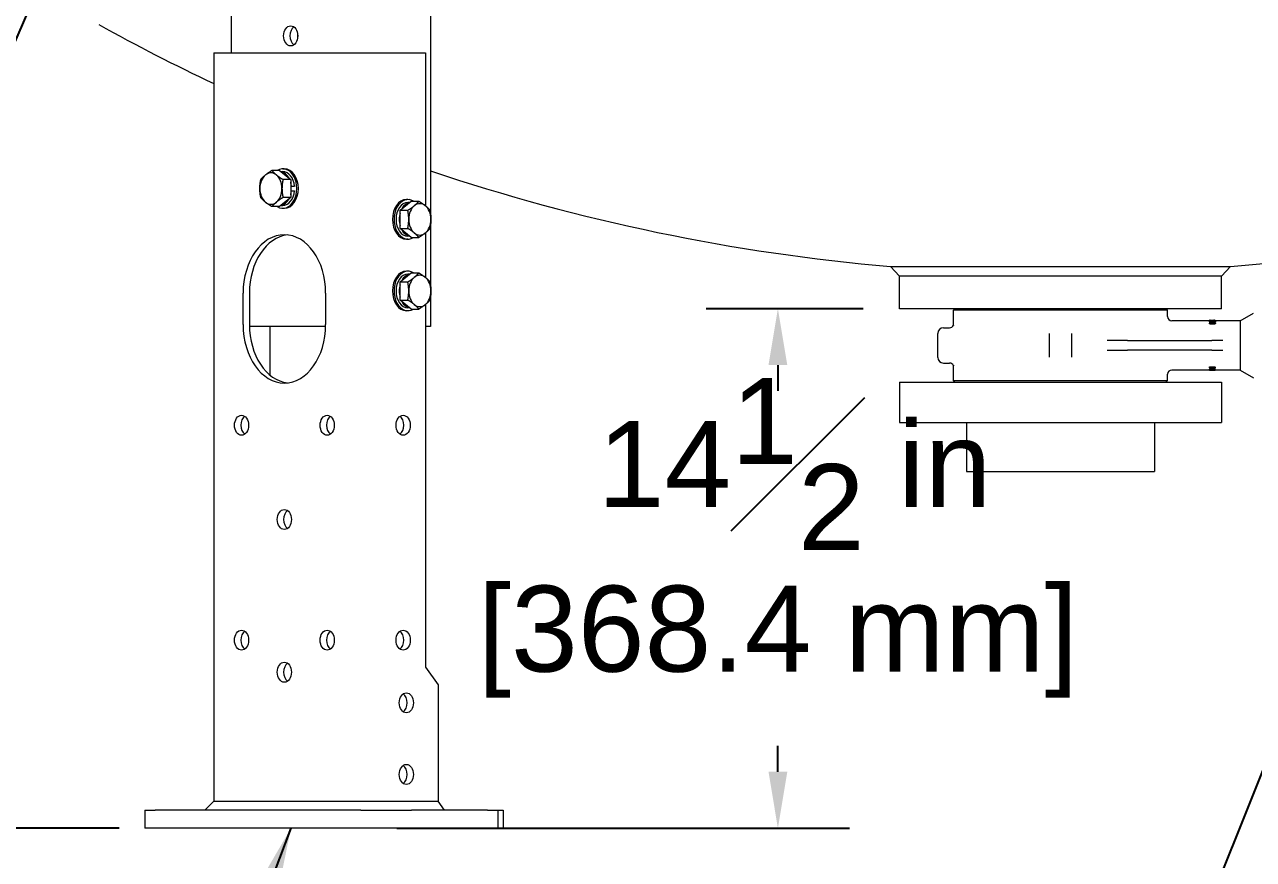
# Model space of a CAD drawing. Header units: inches. Extents: x 20 to 536, y 8 to 344.
# Drawn here: x 81.94 to 116.26, y 46.72 to 70.03 of the extents above; entities that cross this region are included whole.
import ezdxf

# ---------------------------------------------------------------- set-up
doc = ezdxf.new("R2010")
doc.units = ezdxf.units.IN
doc.header["$LTSCALE"] = 16
doc.header["$MEASUREMENT"] = 0
for name, color, linetype, lineweight in [('Dimension (ANSI)', 7, 'Continuous', 25), ('Symbol (ANSI)', 7, 'Continuous', 25), ('Visible (ANSI)', 7, 'Continuous', 50)]:
    doc.layers.add(name, color=color, linetype=linetype, lineweight=lineweight)
doc.styles.add('Standard D-E', font='arial.ttf')
doc.dimstyles.new('in [mm] D-E NeptuneBenson', dxfattribs={"dimscale": 16, "dimtxt": 0.15, "dimasz": 0.098425, "dimexe": 0.125, "dimexo": 0.063, "dimgap": 0.031496, "dimtad": 0, "dimtih": 1, "dimtoh": 1, "dimdec": 4, "dimrnd": 1e-08, "dimzin": 3, "dimdsep": 46, "dimlunit": 5, "dimtxsty": 'Standard D-E', "dimcen": 0.09, "dimdle": 0.393701, "dimclrd": 256, "dimclre": 256, "dimclrt": 256, "dimadec": 1, "dimazin": 1, "dimtfac": 1, "dimtofl": 0, "dimtmove": 0, "dimatfit": 3, "dimfxl": 1, "dimfrac": 1, "dimtolj": 1, "dimtzin": 4, "dimlwd": -1, "dimlwe": -1, "dimarcsym": 0})
doc.dimstyles.new('in [mm] D-E NeptuneBenson$7', dxfattribs={"dimscale": 16, "dimtxt": 0.15, "dimasz": 0.098425, "dimexe": 0.125, "dimexo": 0.063, "dimgap": 0.031496, "dimtad": 0, "dimtih": 1, "dimtoh": 1, "dimdec": 4, "dimrnd": 1e-08, "dimzin": 3, "dimdsep": 46, "dimlunit": 5, "dimtxsty": 'Standard D-E', "dimcen": 0.09, "dimdle": 0.393701, "dimclrd": 256, "dimclre": 256, "dimclrt": 256, "dimadec": 1, "dimazin": 1, "dimtfac": 1, "dimtofl": 0, "dimtmove": 0, "dimatfit": 3, "dimfxl": 1, "dimfrac": 1, "dimtolj": 1, "dimtzin": 4, "dimlwd": -1, "dimlwe": -1, "dimarcsym": 0})

# ---------------------------------------------------------------- blocks, each defined once
blk = doc.blocks.new('*D20')
at = {"layer": 'Defpoints', "color": 0, "transparency": 16777216}
for p in [(102.976, 62.1), (106.369, 62.1), (91.326, 47.596)]:
    blk.add_point(p, dxfattribs=at)
at = {"layer": 'Dimension (ANSI)', "transparency": 16777216}
for p, q in [((105.361, 62.1), (100.976, 62.1)), ((102.976, 60.526), (102.976, 59.804)), ((102.976, 49.171), (102.976, 49.893)), ((92.334, 47.596), (104.976, 47.596))]:
    blk.add_line(p, q, dxfattribs=at)
for points in [[(102.714, 60.526), (103.239, 60.526), (102.976, 62.1)], [(102.714, 49.171), (103.239, 49.171), (102.976, 47.596)]]:
    blk.add_solid(points, dxfattribs=at)
at = {"layer": 'Dimension (ANSI)', "transparency": 16777216, "char_height": 2.4, "attachment_point": 5, "style": 'Standard D-E'}
for s, insert in [('\\A1; 14{\\H1x;\\S1#2;} in', (102.976, 57.762)), ('\\A1;[368.4 mm]', (102.976, 52.806))]:
    blk.add_mtext(s, dxfattribs=dict(at, insert=insert))
blk = doc.blocks.new('*D24')
at = {"layer": 'Defpoints', "color": 0, "transparency": 16777216}
for p in [(33.616, 158.01), (110.294, 158.01), (85.585, 47.596)]:
    blk.add_point(p, dxfattribs=at)
at = {"layer": 'Dimension (ANSI)', "transparency": 16777216}
for p, q in [((109.286, 158.01), (31.616, 158.01)), ((33.616, 156.436), (33.616, 107.78)), ((33.616, 49.171), (33.616, 97.827)), ((84.577, 47.596), (31.616, 47.596))]:
    blk.add_line(p, q, dxfattribs=at)
for points in [[(33.354, 156.436), (33.879, 156.436), (33.616, 158.01)], [(33.354, 49.171), (33.879, 49.171), (33.616, 47.596)]]:
    blk.add_solid(points, dxfattribs=at)
at = {"layer": 'Dimension (ANSI)', "transparency": 16777216, "char_height": 2.4, "attachment_point": 5, "style": 'Standard D-E'}
for s, insert in [('\\A1; 110{\\H1x;\\S7#16;} in', (33.616, 105.738)), ('\\A1;[2804.5 mm]', (33.616, 100.761))]:
    blk.add_mtext(s, dxfattribs=dict(at, insert=insert))
blk = doc.blocks.new('*D25')
at = {"layer": 'Defpoints', "color": 0, "transparency": 16777216}
for p in [(51.286, 148.125), (81.794, 148.125), (85.585, 47.596)]:
    blk.add_point(p, dxfattribs=at)
at = {"layer": 'Dimension (ANSI)', "transparency": 16777216}
for p, q in [((80.786, 148.125), (49.286, 148.125)), ((51.286, 146.551), (51.286, 117.724)), ((51.286, 49.171), (51.286, 107.772)), ((84.577, 47.596), (49.286, 47.596))]:
    blk.add_line(p, q, dxfattribs=at)
for points in [[(51.023, 146.551), (51.548, 146.551), (51.286, 148.125)], [(51.023, 49.171), (51.548, 49.171), (51.286, 47.596)]]:
    blk.add_solid(points, dxfattribs=at)
at = {"layer": 'Dimension (ANSI)', "transparency": 16777216, "char_height": 2.4, "attachment_point": 5, "style": 'Standard D-E'}
for s, insert in [('\\A1; 100{\\H1x;\\S1#2;} in', (51.286, 115.682)), ('\\A1;[2553.4 mm]', (51.286, 110.706))]:
    blk.add_mtext(s, dxfattribs=dict(at, insert=insert))

msp = doc.modelspace()

# ---------------------------------------------------------------- linework, layer by layer
at = {"layer": 'Visible (ANSI)', "linetype": 'Continuous', "lineweight": 18}
for p, q in [((87.71024, 76.04244), (87.71024, 69.24631)), ((93.26942, 72.12531), (93.26942, 64.78104)), ((89.55711, 69.80655), (89.55711, 69.63207)), ((87.22113, 69.24631), (87.42322, 69.24631)), ((87.22113, 69.24631), (87.22113, 48.34631)), ((87.42322, 69.24631), (90.96117, 69.24631)), ((90.96117, 69.24631), (91.93698, 69.24631)), ((91.93698, 69.24631), (93.12966, 69.24631)), ((93.12966, 69.24631), (93.12966, 64.97548)), ((89.05927, 65.96149), (88.84383, 65.96149)), ((89.05927, 65.96149), (89.36863, 65.7089)), ((89.1007, 65.92766), (89.14766, 65.92766)), ((89.14766, 66.00749), (89.1922, 66.00749)), ((89.36863, 65.7089), (89.15319, 65.7089)), ((89.36863, 65.7089), (89.36863, 65.20372)), ((89.3891, 65.52411), (89.36863, 65.52411)), ((89.36863, 65.38851), (89.3891, 65.38851)), ((89.3891, 65.52411), (89.47749, 65.52411)), ((89.3891, 65.38851), (89.47749, 65.38851)), ((89.05927, 64.95113), (88.84383, 64.95113)), ((89.36863, 65.20372), (89.05927, 64.95113)), ((89.1007, 64.98496), (89.14766, 64.98496)), ((89.14766, 64.90513), (89.1922, 64.90513)), ((89.36863, 65.20372), (89.15319, 65.20372)), ((92.4229, 64.8489), (92.73226, 65.10149)), ((92.64387, 65.14749), (92.59933, 65.14749)), ((92.69083, 65.06766), (92.64387, 65.06766)), ((92.73226, 65.10149), (92.9477, 65.10149)), ((92.4229, 64.34372), (92.4229, 64.8489)), ((92.4229, 64.8489), (92.63834, 64.8489)), ((92.73226, 64.09113), (92.4229, 64.34372)), ((92.4229, 64.34372), (92.63834, 64.34372)), ((93.12966, 64.21714), (93.12966, 62.97548)), ((93.26942, 64.41159), (93.26942, 62.78104)), ((92.64387, 64.04513), (92.59933, 64.04513)), ((92.69083, 64.12496), (92.64387, 64.12496)), ((92.73226, 64.09113), (92.9477, 64.09113)), ((106.11961, 63.27958), (110.86874, 63.27958)), ((106.36874, 63.00867), (106.11961, 63.27958)), ((110.86874, 63.27958), (115.61786, 63.27958)), ((115.36874, 63.00867), (115.61786, 63.27958)), ((92.4229, 62.8489), (92.73226, 63.10149)), ((92.4229, 62.34372), (92.4229, 62.8489)), ((92.4229, 62.8489), (92.63834, 62.8489)), ((92.64387, 63.14749), (92.59933, 63.14749)), ((92.69083, 63.06766), (92.64387, 63.06766)), ((92.73226, 63.10149), (92.9477, 63.10149)), ((106.36874, 62.10031), (106.36874, 63.00867)), ((115.36874, 63.00867), (106.36874, 63.00867)), ((115.36874, 62.10031), (115.36874, 63.00867)), ((88.03961, 61.65631), (88.03961, 62.53631)), ((88.21639, 62.53631), (88.21639, 61.65631)), ((90.34478, 62.53631), (90.34478, 61.65631)), ((92.73226, 62.09113), (92.4229, 62.34372)), ((92.4229, 62.34372), (92.63834, 62.34372)), ((92.69083, 62.12496), (92.64387, 62.12496)), ((93.12966, 62.21714), (93.12966, 52.09631)), ((93.26942, 62.41159), (93.26942, 61.60031)), ((92.64387, 62.04513), (92.59933, 62.04513)), ((92.73226, 62.09113), (92.9477, 62.09113)), ((115.36874, 62.10031), (106.36874, 62.10031)), ((107.91598, 62.10031), (107.87661, 62.06094)), ((113.86086, 62.06094), (107.87661, 62.06094)), ((107.87661, 61.64487), (107.87661, 62.06094)), ((113.82149, 62.10031), (113.86086, 62.06094)), ((113.86086, 61.88378), (113.86086, 62.06094)), ((115.88739, 61.76567), (116.25787, 61.97956)), ((90.3441, 61.60031), (88.21707, 61.60031)), ((88.79268, 60.24469), (88.79268, 61.60031)), ((93.26942, 61.60031), (93.12966, 61.60031)), ((107.60122, 61.56882), (107.77181, 61.56882)), ((115.03121, 61.76567), (113.97897, 61.76567)), ((115.02781, 61.75241), (115.02781, 61.74016)), ((115.02781, 61.70672), (115.02781, 61.69355)), ((115.04769, 61.7769), (115.03121, 61.7769)), ((115.03121, 61.76924), (115.03121, 61.7769)), ((115.03121, 61.76924), (115.04769, 61.76924)), ((115.03121, 61.76924), (115.03121, 61.75742)), ((115.04769, 61.7769), (115.04769, 61.7751)), ((115.15587, 61.7751), (115.04769, 61.7751)), ((115.04769, 61.77307), (115.04769, 61.76924)), ((115.04769, 61.77307), (115.19315, 61.77307)), ((115.04769, 61.76924), (115.04769, 61.76187)), ((115.17065, 61.7769), (115.15587, 61.7769)), ((115.15587, 61.7751), (115.15587, 61.7769)), ((115.19315, 61.76118), (115.18064, 61.76118)), ((115.19315, 61.77475), (115.19315, 61.77307)), ((115.19315, 61.77307), (115.19315, 61.76118)), ((115.88739, 61.76567), (115.19315, 61.76567)), ((115.1959, 61.75241), (115.1959, 61.74016)), ((115.1959, 61.70672), (115.1959, 61.69355)), ((115.88739, 61.76567), (115.88739, 60.38771)), ((107.44374, 60.74204), (107.44374, 61.41134)), ((110.55377, 61.4087), (110.55377, 60.74468)), ((111.1837, 60.74468), (111.1837, 61.4087)), ((112.52583, 61.21449), (112.17117, 61.21449)), ((112.74229, 61.21449), (112.52583, 61.21449)), ((112.74229, 61.21449), (113.94493, 61.21449)), ((113.94493, 61.21449), (115.09349, 61.21449)), ((115.40006, 61.21449), (115.09349, 61.21449)), ((112.17117, 60.93889), (112.52583, 60.93889)), ((112.52583, 60.93889), (112.74229, 60.93889)), ((113.94493, 60.93889), (112.74229, 60.93889)), ((115.09349, 60.93889), (113.94493, 60.93889)), ((115.09349, 60.93889), (115.40006, 60.93889)), ((107.60122, 60.58456), (107.77181, 60.58456)), ((107.87661, 60.09244), (107.87661, 60.50851)), ((115.03121, 60.48196), (115.19263, 60.48196)), ((115.03121, 60.46831), (115.03121, 60.48196)), ((115.19263, 60.46831), (115.03121, 60.46831)), ((115.03121, 60.44853), (115.03121, 60.46831)), ((115.03121, 60.41656), (115.06223, 60.41656)), ((115.03121, 60.40424), (115.03121, 60.41656)), ((115.04979, 60.45654), (115.04979, 60.44821)), ((115.04979, 60.45654), (115.17406, 60.45654)), ((115.06051, 60.42811), (115.06051, 60.44089)), ((115.16251, 60.41656), (115.19263, 60.41656)), ((115.17406, 60.44821), (115.17406, 60.45654)), ((115.19263, 60.46831), (115.19263, 60.48196)), ((115.19263, 60.46831), (115.19263, 60.44872)), ((115.19263, 60.40424), (115.19263, 60.41656)), ((107.87661, 60.09244), (113.86086, 60.09244)), ((107.91598, 60.05307), (107.87661, 60.09244)), ((113.82149, 60.05307), (113.86086, 60.09244)), ((113.86086, 60.09244), (113.86086, 60.2696)), ((115.03121, 60.38771), (113.97897, 60.38771)), ((115.19263, 60.40424), (115.03121, 60.40424)), ((115.03121, 60.39869), (115.03121, 60.40424)), ((115.03121, 60.39869), (115.17039, 60.39869)), ((115.03121, 60.38394), (115.03121, 60.39589)), ((115.03121, 60.38069), (115.03121, 60.38394)), ((115.03121, 60.37648), (115.03121, 60.38069)), ((115.03121, 60.38069), (115.19263, 60.38069)), ((115.04769, 60.37648), (115.03121, 60.37648)), ((115.04769, 60.37648), (115.04769, 60.38069)), ((115.15587, 60.37828), (115.04769, 60.37828)), ((115.19263, 60.38333), (115.06483, 60.38333)), ((115.15587, 60.37648), (115.15587, 60.38069)), ((115.17065, 60.37648), (115.15587, 60.37648)), ((115.17065, 60.37648), (115.17065, 60.38069)), ((115.18641, 60.39527), (115.19263, 60.39527)), ((115.19263, 60.40424), (115.19263, 60.39604)), ((115.19263, 60.38333), (115.19263, 60.39527)), ((115.88739, 60.38771), (115.19263, 60.38771)), ((115.19263, 60.38333), (115.19263, 60.38069)), ((115.19315, 60.37863), (115.19315, 60.38771)), ((115.88739, 60.38771), (116.25787, 60.17382)), ((106.36874, 60.05307), (115.36874, 60.05307)), ((106.36874, 60.05307), (106.36874, 58.92807)), ((115.36874, 60.05307), (115.36874, 58.92807)), ((106.36874, 58.92807), (115.36874, 58.92807)), ((108.24374, 58.92807), (108.24374, 57.55307)), ((113.49374, 58.92807), (113.49374, 57.55307)), ((108.24374, 57.55307), (113.49374, 57.55307)), ((93.12966, 52.09631), (93.48321, 51.59631)), ((93.48321, 51.59631), (93.48321, 48.34631)), ((85.29185, 48.09631), (85.58475, 48.09631)), ((85.29185, 48.09631), (85.29185, 47.59631)), ((91.32645, 48.09631), (85.58475, 48.09631)), ((87.22113, 48.34631), (86.97113, 48.09631)), ((87.22113, 48.34631), (87.42322, 48.34631)), ((87.42322, 48.34631), (90.96117, 48.34631)), ((90.96117, 48.34631), (91.93698, 48.34631)), ((91.32645, 48.09631), (92.74067, 48.09631)), ((91.93698, 48.34631), (93.48321, 48.34631)), ((94.86199, 48.09631), (92.74067, 48.09631)), ((93.65999, 48.09631), (93.48321, 48.34631)), ((94.86199, 48.09631), (95.15488, 48.09631)), ((95.15488, 48.09631), (95.15488, 47.59631)), ((95.15488, 48.09631), (95.29872, 48.09631)), ((95.29872, 48.09631), (95.29872, 47.59631)), ((85.58475, 47.59631), (85.29185, 47.59631)), ((91.32645, 47.59631), (85.58475, 47.59631)), ((92.74067, 47.59631), (91.32645, 47.59631)), ((94.86199, 47.59631), (92.74067, 47.59631)), ((95.15488, 47.59631), (94.86199, 47.59631)), ((95.29872, 47.59631), (95.15488, 47.59631))]:
    msp.add_line(p, q, dxfattribs=at)
for centre, radius, start, end in [((110.86874, 118.38531), 55.31, 240.948825, 244.688033), ((110.86874, 118.38531), 55.31, 251.446254, 265.074304), ((110.86874, 118.38531), 55.31, 274.925696, 288.553746), ((113.97897, 61.88378), 0.11811, 180, 270), ((107.60122, 61.41134), 0.15748, 90, 180), ((107.77181, 61.67905), 0.11024, 270, 341.937897), ((107.60122, 60.74204), 0.15748, 180, 270), ((107.77181, 60.47433), 0.11024, 18.062103, 90), ((113.97897, 60.2696), 0.11811, 90, 180)]:
    msp.add_arc(centre, radius, start, end, dxfattribs=at)
for centre, major_axis in [((89.36898, 69.71931), (0, -0.28)), ((87.99598, 58.84631), (0, -0.28)), ((90.38842, 58.84631), (0, -0.28)), ((92.50974, 58.84631), (0, 0.28)), ((89.1922, 56.21531), (0, -0.28)), ((87.99598, 52.84631), (0, -0.28)), ((90.38842, 52.84631), (0, -0.28)), ((92.50974, 52.84631), (0, 0.28)), ((89.1922, 51.95231), (0, -0.28)), ((92.59933, 51.09631), (0, -0.28)), ((92.59933, 49.09631), (0, -0.28))]:
    msp.add_ellipse(centre, major_axis=major_axis, ratio=0.70710678, dxfattribs=at)
for centre, major_axis, ratio, start_param, end_param in [((89.54575, 69.71931), (0, -0.28), 0.70710678, 3.60436277, 5.82041519), ((88.8162, 65.45631), (0, 0.4375), 0.70710678, 5.75958653, 6.80678408), ((89.14766, 65.45631), (0, -0.55118), 0.70710678, 5.8717395, 9.83622377), ((89.05927, 65.45631), (0, 0.47135), 0.70710678, 5.37828978, 6.14088328), ((89.14766, 65.45631), (0, 0.47135), 0.70710678, 4.8567332, 6.28318531), ((89.1922, 65.45631), (0, -0.55118), 0.70710678, 0, 3.14159265), ((88.8162, 65.45631), (0, -0.4375), 0.70710678, 3.66519143, 4.71238898), ((88.8162, 65.45631), (0, 0.4375), 0.70710678, 4.71238898, 5.75958653), ((89.05927, 65.45631), (0, -0.47135), 0.70710678, 1.71514054, 1.95209308), ((88.8162, 65.45631), (0, -0.4375), 0.70710678, 4.71238898, 5.75958653), ((88.8162, 65.45631), (0, 0.4375), 0.70710678, 3.66519143, 4.71238898), ((89.14766, 65.45631), (0, -0.47135), 0.70710678, 0, 1.42645211), ((89.05927, 65.45631), (0, -0.47135), 0.70710678, 1.18949958, 1.42645211), ((88.8162, 65.45631), (0, -0.4375), 0.70710678, 5.75958653, 6.80678408), ((89.05927, 65.45631), (0, -0.47135), 0.70710678, 0.14230203, 0.90489552), ((92.59933, 64.59631), (0, 0.55118), 0.70710678, 0, 3.14159265), ((92.64387, 64.59631), (0, 0.55118), 0.70710678, 5.8717395, 9.83622377), ((92.64387, 64.59631), (0, 0.47135), 0.70710678, 0, 3.14159265), ((92.73226, 64.59631), (0, 0.47135), 0.70710678, 0.14230203, 0.90489552), ((92.97533, 64.59631), (0, -0.4375), 0.70710678, 3.66519143, 4.71238898), ((92.97533, 64.59631), (0, 0.4375), 0.70710678, 5.75958653, 6.80678408), ((92.97533, 64.59631), (0, 0.4375), 0.70710678, 4.71238898, 5.75958653), ((92.73226, 64.59631), (0, 0.47135), 0.70710678, 1.18949958, 1.95209308), ((92.97533, 64.59631), (0, -0.4375), 0.70710678, 4.71238898, 5.75958653), ((92.97533, 64.59631), (0, 0.4375), 0.70710678, 3.66519143, 4.71238898), ((92.73226, 64.59631), (0, -0.47135), 0.70710678, 5.37828978, 6.14088328), ((92.97533, 64.59631), (0, -0.4375), 0.70710678, 5.75958653, 6.80678408), ((89.1922, 62.53631), (0, 1.63), 0.70710678, 4.71238898, 7.85398163), ((89.36898, 62.53631), (0, 1.63), 0.70710678, 0.07676248, 1.57079633), ((92.64387, 62.59631), (0, 0.55118), 0.70710678, 5.8717395, 9.83622377), ((92.59933, 62.59631), (0, 0.55118), 0.70710678, 0, 3.14159265), ((92.64387, 62.59631), (0, 0.47135), 0.70710678, 0, 3.14159265), ((92.73226, 62.59631), (0, 0.47135), 0.70710678, 0.14230203, 0.90489552), ((92.97533, 62.59631), (0, -0.4375), 0.70710678, 3.66519143, 4.71238898), ((92.97533, 62.59631), (0, 0.4375), 0.70710678, 5.75958653, 6.80678408), ((92.97533, 62.59631), (0, 0.4375), 0.70710678, 4.71238898, 5.75958653), ((92.73226, 62.59631), (0, 0.47135), 0.70710678, 1.18949958, 1.95209308), ((92.97533, 62.59631), (0, -0.4375), 0.70710678, 4.71238898, 5.75958653), ((92.97533, 62.59631), (0, 0.4375), 0.70710678, 3.66519143, 4.71238898), ((92.73226, 62.59631), (0, -0.47135), 0.70710678, 5.37828978, 6.14088328), ((92.97533, 62.59631), (0, -0.4375), 0.70710678, 5.75958653, 6.80678408), ((89.1922, 61.65631), (0, -1.63), 0.70710678, 4.71238898, 7.85398163), ((89.36898, 61.65631), (0, -1.63), 0.70710678, 4.71238898, 6.20642283), ((114.82499, 61.07669), (1.34262, 0), 0.51315789, 4.86659984, 4.89111636), ((114.82499, 61.07669), (-1.36564, 0), 0.51315789, 1.72238786, 1.82650113), ((114.86477, 61.07669), (-1.3776, 0), 0.5087001, 1.71653689, 1.81109698), ((88.17276, 58.84631), (0, -0.28), 0.70710678, 3.60436277, 5.82041519), ((90.56519, 58.84631), (0, -0.28), 0.70710678, 3.60436277, 5.82041519), ((92.33296, 58.84631), (0, 0.28), 0.70710678, 3.60436277, 5.82041519), ((89.36898, 56.21531), (0, -0.28), 0.70710678, 3.60436277, 5.82041519), ((88.17276, 52.84631), (0, -0.28), 0.70710678, 3.60436277, 5.82041519), ((90.56519, 52.84631), (0, -0.28), 0.70710678, 3.60436277, 5.82041519), ((92.33296, 52.84631), (0, 0.28), 0.70710678, 3.60436277, 5.82041519), ((89.36898, 51.95231), (0, -0.28), 0.70710678, 3.60436277, 5.82041519), ((92.42255, 51.09631), (0, 0.28), 0.70710678, 3.60436277, 5.82041519), ((92.42255, 49.09631), (0, 0.28), 0.70710678, 3.60436277, 5.82041519)]:
    msp.add_ellipse(centre, major_axis=major_axis, ratio=ratio, start_param=start_param, end_param=end_param, dxfattribs=at)
for points, weights in [([(88.66152, 65.8352), (88.73331, 65.89381), (88.84383, 65.96149)], [1, 1.04314139574, 1.01001874936]), ([(88.84383, 65.96149), (88.89909, 65.89381), (88.97088, 65.8352)], [1.01001874936, 1.04314139574, 1]), ([(88.50684, 65.45631), (88.50684, 65.57354), (88.53447, 65.7089)], [1, 1.04314139574, 1.01001874936]), ([(88.53447, 65.7089), (88.58973, 65.77658), (88.66152, 65.8352)], [1.01001874936, 1.04314139574, 1]), ([(88.97088, 65.8352), (89.04267, 65.77658), (89.15319, 65.7089)], [1, 1.04314139574, 1.01001874936]), ([(89.15319, 65.7089), (89.12556, 65.57354), (89.12556, 65.45631)], [1.01001874936, 1.04314139574, 1]), ([(88.53447, 65.20372), (88.50684, 65.33908), (88.50684, 65.45631)], [1.01001874936, 1.04314139574, 1]), ([(89.12556, 65.45631), (89.12556, 65.33908), (89.15319, 65.20372)], [1, 1.04314139574, 1.01001874936]), ([(88.66152, 65.07743), (88.58973, 65.13604), (88.53447, 65.20372)], [1, 1.04314139574, 1.01001874936]), ([(88.84383, 64.95113), (88.73331, 65.01881), (88.66152, 65.07743)], [1.01001874936, 1.04314139574, 1]), ([(88.97088, 65.07743), (88.89909, 65.01881), (88.84383, 64.95113)], [1, 1.04314139574, 1.01001874936]), ([(89.15319, 65.20372), (89.04267, 65.13604), (88.97088, 65.07743)], [1.01001874936, 1.04314139574, 1]), ([(92.63834, 64.8489), (92.74886, 64.91658), (92.82065, 64.9752)], [1.01001874936, 1.04314139574, 1]), ([(92.82065, 64.9752), (92.89244, 65.03381), (92.9477, 65.10149)], [1, 1.04314139574, 1.01001874936]), ([(92.9477, 65.10149), (93.05822, 65.03381), (93.13001, 64.9752)], [1.01001874936, 1.04314139574, 1]), ([(93.13001, 64.9752), (93.2018, 64.91658), (93.25706, 64.8489)], [1, 1.04314139574, 1.01001874936]), ([(92.66597, 64.59631), (92.66597, 64.71354), (92.63834, 64.8489)], [1, 1.04314139574, 1.01001874936]), ([(92.63834, 64.34372), (92.66597, 64.47908), (92.66597, 64.59631)], [1.01001874936, 1.04314139574, 1]), ([(93.25706, 64.8489), (93.28469, 64.71354), (93.28469, 64.59631)], [1.01001874936, 1.04314139574, 1]), ([(93.28469, 64.59631), (93.28469, 64.47908), (93.25706, 64.34372)], [1, 1.04314139574, 1.01001874936]), ([(92.82065, 64.21743), (92.74886, 64.27604), (92.63834, 64.34372)], [1, 1.04314139574, 1.01001874936]), ([(92.9477, 64.09113), (92.89244, 64.15881), (92.82065, 64.21743)], [1.01001874936, 1.04314139574, 1]), ([(93.13001, 64.21743), (93.05822, 64.15881), (92.9477, 64.09113)], [1, 1.04314139574, 1.01001874936]), ([(93.25706, 64.34372), (93.2018, 64.27604), (93.13001, 64.21743)], [1.01001874936, 1.04314139574, 1]), ([(92.63834, 62.8489), (92.74886, 62.91658), (92.82065, 62.9752)], [1.01001874936, 1.04314139574, 1]), ([(92.66597, 62.59631), (92.66597, 62.71354), (92.63834, 62.8489)], [1, 1.04314139574, 1.01001874936]), ([(92.82065, 62.9752), (92.89244, 63.03381), (92.9477, 63.10149)], [1, 1.04314139574, 1.01001874936]), ([(92.9477, 63.10149), (93.05822, 63.03381), (93.13001, 62.9752)], [1.01001874936, 1.04314139574, 1]), ([(93.13001, 62.9752), (93.2018, 62.91658), (93.25706, 62.8489)], [1, 1.04314139574, 1.01001874936]), ([(93.25706, 62.8489), (93.28469, 62.71354), (93.28469, 62.59631)], [1.01001874936, 1.04314139574, 1]), ([(92.63834, 62.34372), (92.66597, 62.47908), (92.66597, 62.59631)], [1.01001874936, 1.04314139574, 1]), ([(93.28469, 62.59631), (93.28469, 62.47908), (93.25706, 62.34372)], [1, 1.04314139574, 1.01001874936]), ([(92.82065, 62.21743), (92.74886, 62.27604), (92.63834, 62.34372)], [1, 1.04314139574, 1.01001874936]), ([(92.9477, 62.09113), (92.89244, 62.15881), (92.82065, 62.21743)], [1.01001874936, 1.04314139574, 1]), ([(93.13001, 62.21743), (93.05822, 62.15881), (92.9477, 62.09113)], [1, 1.04314139574, 1.01001874936]), ([(93.25706, 62.34372), (93.2018, 62.27604), (93.13001, 62.21743)], [1.01001874936, 1.04314139574, 1])]:
    msp.add_rational_spline(points, weights, degree=2, dxfattribs=at)
for points, knots in [([(107.87661, 61.64487), (107.87661, 61.64487), (107.87678, 61.64458), (107.87821, 61.64222), (107.88097, 61.63772), (107.88529, 61.63053), (107.88533, 61.63047), (107.88536, 61.63041)], [0.574608799, 0.574608799, 0.574608799, 0.574608799, 0.716006806, 0.716006806, 1.149196473, 1.149196473, 1.152850045, 1.152850045, 1.152850045, 1.152850045]), ([(115.11179, 61.76453), (115.09007, 61.76453), (115.07174, 61.76407), (115.05014, 61.76231), (115.04538, 61.76158), (115.03838, 61.76027), (115.03515, 61.75936), (115.02993, 61.75692), (115.02849, 61.75541), (115.02787, 61.75333), (115.02781, 61.75287), (115.02781, 61.75241)], [-0.186250774, -0.186250774, -0.186250774, -0.186250774, -0.132345258, -0.132345258, -0.10238768, -0.10238768, -0.061688522, -0.061688522, -0.013226135, -0.013226135, 0, 0, 0, 0]), ([(115.02781, 61.75241), (115.02781, 61.75129), (115.02818, 61.75012), (115.02986, 61.74787), (115.03108, 61.7468), (115.03528, 61.74427), (115.03867, 61.74292), (115.04765, 61.74045), (115.05375, 61.73928), (115.07433, 61.7369), (115.08921, 61.73628), (115.1066, 61.7361), (115.10926, 61.73608), (115.11192, 61.73608)], [-0.36342485, -0.36342485, -0.36342485, -0.36342485, -0.314566353, -0.314566353, -0.269830239, -0.269830239, -0.205060654, -0.205060654, -0.13258773, -0.13258773, -0.020262921, -0.020262921, 0, 0, 0, 0]), ([(115.05831, 61.72627), (115.05185, 61.72715), (115.0471, 61.72815), (115.03918, 61.73031), (115.03573, 61.73165), (115.03128, 61.73427), (115.02996, 61.73542), (115.02819, 61.73779), (115.02781, 61.73899), (115.02781, 61.74016)], [0.145379097, 0.145379097, 0.145379097, 0.145379097, 0.211784999, 0.211784999, 0.288912783, 0.288912783, 0.345741066, 0.345741066, 0.405337774, 0.405337774, 0.405337774, 0.405337774]), ([(115.11179, 61.72936), (115.08753, 61.72936), (115.07084, 61.7282), (115.051, 61.72515), (115.04613, 61.72378), (115.03884, 61.72129), (115.03545, 61.71953), (115.02992, 61.71488), (115.02844, 61.712), (115.02787, 61.70823), (115.02781, 61.70748), (115.02781, 61.70672)], [-0.187600973, -0.187600973, -0.187600973, -0.187600973, -0.140846763, -0.140846763, -0.110286961, -0.110286961, -0.066739037, -0.066739037, -0.013235496, -0.013235496, 0, 0, 0, 0]), ([(115.02781, 61.70672), (115.02781, 61.70469), (115.02819, 61.70262), (115.02992, 61.69867), (115.03117, 61.6968), (115.03552, 61.69239), (115.03906, 61.69006), (115.04807, 61.68603), (115.05411, 61.68408), (115.06964, 61.68118), (115.07714, 61.68034), (115.08881, 61.67948), (115.09318, 61.67926), (115.09986, 61.67904), (115.10221, 61.67898), (115.10578, 61.67893), (115.107, 61.67891), (115.10946, 61.67889), (115.11069, 61.67889), (115.11192, 61.67889)], [-0.366320233, -0.366320233, -0.366320233, -0.366320233, -0.313617086, -0.313617086, -0.265544382, -0.265544382, -0.19586383, -0.19586383, -0.126420664, -0.126420664, -0.069755425, -0.069755425, -0.036591851, -0.036591851, -0.018698882, -0.018698882, -0.009386338, -0.009386338, 0, 0, 0, 0]), ([(115.11192, 61.6651), (115.09796, 61.6651), (115.08269, 61.66571), (115.05747, 61.6694), (115.05059, 61.67162), (115.04168, 61.67512), (115.0378, 61.67731), (115.03232, 61.68195), (115.03057, 61.68419), (115.02829, 61.68885), (115.02781, 61.69123), (115.02781, 61.69355)], [0, 0, 0, 0, 0.1064092, 0.1064092, 0.199261451, 0.199261451, 0.30297713, 0.30297713, 0.390704034, 0.390704034, 0.480877809, 0.480877809, 0.480877809, 0.480877809]), ([(115.04573, 61.75241), (115.04573, 61.75298), (115.0459, 61.75355), (115.04666, 61.75458), (115.04721, 61.75504), (115.04862, 61.75582), (115.05003, 61.75649), (115.05595, 61.75782), (115.05943, 61.75827), (115.06313, 61.7586)], [-0.147079807, -0.147079807, -0.147079807, -0.147079807, -0.102041421, -0.102041421, -0.061797626, -0.061797626, -0.030238662, -0.030238662, 0, 0, 0, 0]), ([(115.06274, 61.74541), (115.06074, 61.74565), (115.05879, 61.74594), (115.05531, 61.7466), (115.05377, 61.74696), (115.04984, 61.74811), (115.04845, 61.74886), (115.04625, 61.7504), (115.04573, 61.75143), (115.04573, 61.75241)], [-0.0645311603, -0.0645311603, -0.0645311603, -0.0645311603, -0.054473203, -0.054473203, -0.0453115142, -0.0453115142, -0.0283680152, -0.0283680152, 0, 0, 0, 0]), ([(115.04573, 61.70672), (115.04573, 61.70861), (115.04631, 61.71051), (115.04862, 61.71283), (115.05005, 61.71408), (115.05603, 61.71649), (115.05944, 61.71733), (115.06313, 61.71794)], [-0.153015949, -0.153015949, -0.153015949, -0.153015949, -0.063811293, -0.063811293, -0.030391304, -0.030391304, 0, 0, 0, 0]), ([(115.06274, 61.69455), (115.0591, 61.6953), (115.05573, 61.6963), (115.05013, 61.69896), (115.04865, 61.7003), (115.0463, 61.70301), (115.04573, 61.70489), (115.04573, 61.70672)], [-0.0656606858, -0.0656606858, -0.0656606858, -0.0656606858, -0.0489049499, -0.0489049499, -0.0317352905, -0.0317352905, 0, 0, 0, 0]), ([(115.06313, 61.70501), (115.05942, 61.70438), (115.05599, 61.70353), (115.05118, 61.70153), (115.04988, 61.70072), (115.04903, 61.70007)], [0, 0, 0, 0, 0.0305878434, 0.0305878434, 0.0516279302, 0.0516279302, 0.0516279302, 0.0516279302]), ([(115.11192, 61.74358), (115.09644, 61.74358), (115.08734, 61.74385), (115.0761, 61.74425), (115.06886, 61.74466), (115.06274, 61.74541)], [-0.0865547966, -0.0865547966, -0.0865547966, -0.0865547966, -0.0504601915, -0.0504601915, 0, 0, 0, 0]), ([(115.11192, 61.69144), (115.09609, 61.69144), (115.08658, 61.69192), (115.07521, 61.69265), (115.06849, 61.69334), (115.06274, 61.69455)], [-0.0876462716, -0.0876462716, -0.0876462716, -0.0876462716, -0.0479816509, -0.0479816509, 0, 0, 0, 0]), ([(115.06313, 61.7586), (115.07162, 61.75937), (115.07982, 61.75957), (115.0924, 61.75983), (115.10281, 61.75988), (115.11179, 61.75988)], [-0.0957677397, -0.0957677397, -0.0957677397, -0.0957677397, -0.0684617329, -0.0684617329, 0, 0, 0, 0]), ([(115.11179, 61.74776), (115.10281, 61.74776), (115.09241, 61.74771), (115.07982, 61.74744), (115.07162, 61.74724), (115.06313, 61.74646)], [0, 0, 0, 0, 0.0684313138, 0.0684313138, 0.0958308045, 0.0958308045, 0.0958308045, 0.0958308045]), ([(115.06313, 61.71794), (115.07162, 61.71937), (115.07982, 61.71974), (115.0924, 61.72024), (115.1028, 61.72033), (115.11179, 61.72033)], [-0.0957885026, -0.0957885026, -0.0957885026, -0.0957885026, -0.068480317, -0.068480317, 0, 0, 0, 0]), ([(115.11179, 61.70745), (115.10281, 61.70745), (115.09243, 61.70736), (115.07983, 61.70685), (115.07162, 61.70647), (115.06313, 61.70501)], [0, 0, 0, 0, 0.0683983214, 0.0683983214, 0.0959615501, 0.0959615501, 0.0959615501, 0.0959615501]), ([(115.1959, 61.75241), (115.1959, 61.75354), (115.19553, 61.75464), (115.19385, 61.7566), (115.19264, 61.75748), (115.18848, 61.75941), (115.18518, 61.76034), (115.17624, 61.762), (115.17021, 61.76269), (115.15015, 61.76409), (115.13513, 61.76442), (115.11737, 61.76452), (115.11458, 61.76453), (115.11179, 61.76453)], [-0.352389821, -0.352389821, -0.352389821, -0.352389821, -0.306030752, -0.306030752, -0.263970579, -0.263970579, -0.204698491, -0.204698491, -0.135386695, -0.135386695, -0.021232323, -0.021232323, 0, 0, 0, 0]), ([(115.11179, 61.75988), (115.12791, 61.75988), (115.13756, 61.75967), (115.1478, 61.75943), (115.1549, 61.75914), (115.16097, 61.75857)], [-0.0787529308, -0.0787529308, -0.0787529308, -0.0787529308, -0.0500105562, -0.0500105562, 0, 0, 0, 0]), ([(115.16097, 61.74643), (115.15485, 61.74701), (115.14769, 61.74731), (115.13746, 61.74755), (115.12787, 61.74776), (115.11179, 61.74776)], [0, 0, 0, 0, 0.0503829338, 0.0503829338, 0.0786654707, 0.0786654707, 0.0786654707, 0.0786654707]), ([(115.1959, 61.70672), (115.1959, 61.70879), (115.19551, 61.71084), (115.19367, 61.71454), (115.19234, 61.7162), (115.18788, 61.71981), (115.18443, 61.72154), (115.17562, 61.72448), (115.16964, 61.72585), (115.14895, 61.72852), (115.13439, 61.72915), (115.11709, 61.72934), (115.11444, 61.72936), (115.11179, 61.72936)], [-0.401198967, -0.401198967, -0.401198967, -0.401198967, -0.339239024, -0.339239024, -0.283716192, -0.283716192, -0.209019785, -0.209019785, -0.131845749, -0.131845749, -0.020176299, -0.020176299, 0, 0, 0, 0]), ([(115.11179, 61.72033), (115.1268, 61.72033), (115.13673, 61.72), (115.14854, 61.71943), (115.15522, 61.71889), (115.16097, 61.71788)], [-0.0909123665, -0.0909123665, -0.0909123665, -0.0909123665, -0.0478393759, -0.0478393759, 0, 0, 0, 0]), ([(115.16097, 61.70495), (115.1553, 61.70596), (115.14874, 61.70651), (115.13835, 61.70704), (115.12823, 61.70745), (115.11179, 61.70745)], [0, 0, 0, 0, 0.0471598641, 0.0471598641, 0.079988536, 0.079988536, 0.079988536, 0.079988536]), ([(115.11192, 61.73608), (115.13048, 61.73608), (115.14955, 61.73676), (115.17295, 61.73986), (115.17791, 61.74103), (115.18499, 61.74296), (115.18834, 61.74427), (115.19372, 61.74746), (115.19521, 61.74926), (115.19584, 61.75149), (115.1959, 61.75195), (115.1959, 61.75241)], [-0.188969819, -0.188969819, -0.188969819, -0.188969819, -0.133911297, -0.133911297, -0.104526704, -0.104526704, -0.062503335, -0.062503335, -0.013191232, -0.013191232, 0, 0, 0, 0]), ([(115.16124, 61.74545), (115.15354, 61.7445), (115.14501, 61.74415), (115.13144, 61.74368), (115.12128, 61.74358), (115.11192, 61.74358)], [-0.103779114, -0.103779114, -0.103779114, -0.103779114, -0.071310075, -0.071310075, 0, 0, 0, 0]), ([(115.11192, 61.67889), (115.12971, 61.67889), (115.14792, 61.6799), (115.16805, 61.68401), (115.17411, 61.68556), (115.18416, 61.68987), (115.18779, 61.69217), (115.19366, 61.69786), (115.19524, 61.70117), (115.19585, 61.70519), (115.1959, 61.70596), (115.1959, 61.70672)], [-0.32937722, -0.32937722, -0.32937722, -0.32937722, -0.17104907, -0.17104907, -0.115548814, -0.115548814, -0.069101164, -0.069101164, -0.013221831, -0.013221831, 0, 0, 0, 0]), ([(115.16124, 61.69462), (115.15779, 61.69389), (115.15409, 61.69335), (115.14657, 61.69252), (115.14137, 61.6921), (115.12998, 61.69167), (115.12657, 61.69158), (115.12136, 61.6915), (115.11952, 61.69147), (115.11674, 61.69145), (115.11579, 61.69145), (115.11435, 61.69144), (115.11386, 61.69144), (115.11289, 61.69144), (115.11241, 61.69144), (115.11192, 61.69144)], [-0.174413692, -0.174413692, -0.174413692, -0.174413692, -0.115670729, -0.115670729, -0.054377333, -0.054377333, -0.028614968, -0.028614968, -0.01465395, -0.01465395, -0.007398215, -0.007398215, -0.003686578, -0.003686578, 0, 0, 0, 0]), ([(115.1959, 61.69355), (115.1959, 61.69), (115.19477, 61.68631), (115.18954, 61.6801), (115.18632, 61.67765), (115.17899, 61.67395), (115.17394, 61.67181), (115.15767, 61.66801), (115.14884, 61.66685), (115.13092, 61.66539), (115.12128, 61.6651), (115.11192, 61.6651)], [0, 0, 0, 0, 0.060739198, 0.060739198, 0.107105828, 0.107105828, 0.140579606, 0.140579606, 0.172845783, 0.172845783, 0.207243166, 0.207243166, 0.207243166, 0.207243166]), ([(115.16097, 61.75857), (115.16301, 61.75838), (115.16499, 61.75815), (115.16851, 61.75761), (115.17007, 61.75732), (115.17398, 61.75636), (115.17532, 61.75573), (115.17748, 61.75436), (115.17798, 61.7534), (115.17798, 61.75241)], [-0.0640399717, -0.0640399717, -0.0640399717, -0.0640399717, -0.0539442507, -0.0539442507, -0.0447893953, -0.0447893953, -0.0282701158, -0.0282701158, 0, 0, 0, 0]), ([(115.16097, 61.71788), (115.16468, 61.71723), (115.16815, 61.71635), (115.17374, 61.71397), (115.17517, 61.71278), (115.17745, 61.7103), (115.17798, 61.70851), (115.17798, 61.70672)], [-0.0649643533, -0.0649643533, -0.0649643533, -0.0649643533, -0.0479606216, -0.0479606216, -0.0311867312, -0.0311867312, 0, 0, 0, 0]), ([(115.17467, 61.70005), (115.17384, 61.70069), (115.1727, 61.7014), (115.16826, 61.70336), (115.16475, 61.70427), (115.16097, 61.70495)], [0.0379668319, 0.0379668319, 0.0379668319, 0.0379668319, 0.0480075259, 0.0480075259, 0.0658858007, 0.0658858007, 0.0658858007, 0.0658858007]), ([(115.17798, 61.75241), (115.17798, 61.75139), (115.17744, 61.75032), (115.17525, 61.74886), (115.1739, 61.74811), (115.16829, 61.74651), (115.16487, 61.74591), (115.16124, 61.74545)], [-0.125547527, -0.125547527, -0.125547527, -0.125547527, -0.059954436, -0.059954436, -0.029957518, -0.029957518, 0, 0, 0, 0]), ([(115.17798, 61.70672), (115.17798, 61.70494), (115.17746, 61.70309), (115.17532, 61.70055), (115.17394, 61.69919), (115.16825, 61.69642), (115.16489, 61.6954), (115.16124, 61.69462)], [-0.130088001, -0.130088001, -0.130088001, -0.130088001, -0.06286947, -0.06286947, -0.030503797, -0.030503797, 0, 0, 0, 0]), ([(115.1959, 61.74016), (115.1959, 61.73829), (115.19491, 61.73631), (115.1903, 61.73285), (115.18735, 61.73142), (115.18038, 61.72916), (115.17572, 61.72793), (115.16741, 61.72663), (115.16641, 61.72648), (115.16539, 61.72634)], [0, 0, 0, 0, 0.052865127, 0.052865127, 0.095304938, 0.095304938, 0.128967502, 0.128967502, 0.133503456, 0.133503456, 0.133503456, 0.133503456]), ([(115.19315, 61.77475), (115.19106, 61.77477), (115.18894, 61.77479), (115.18513, 61.77488), (115.1834, 61.77493), (115.17996, 61.77509), (115.17833, 61.77519), (115.17617, 61.77538), (115.17469, 61.77554), (115.17157, 61.77614), (115.17088, 61.7765), (115.17067, 61.77681), (115.17065, 61.77686), (115.17065, 61.7769)], [-0.243637697, -0.243637697, -0.243637697, -0.243637697, -0.18804168, -0.18804168, -0.139814303, -0.139814303, -0.085271959, -0.085271959, -0.052972768, -0.052972768, -0.008226546, -0.008226546, 0, 0, 0, 0]), ([(107.88536, 60.52297), (107.88533, 60.52291), (107.88529, 60.52285), (107.88095, 60.51562), (107.87819, 60.51112), (107.87678, 60.50879), (107.87661, 60.50851), (107.87661, 60.50851)], [-0.003653915, -0.003653915, -0.003653915, -0.003653915, 0, 0, 0.435275465, 0.435275465, 0.574608798, 0.574608798, 0.574608798, 0.574608798]), ([(115.03121, 60.44853), (115.03121, 60.44275), (115.0319, 60.43823), (115.03432, 60.43231), (115.03634, 60.42855), (115.04322, 60.42396), (115.04369, 60.42366), (115.04416, 60.42336)], [-0.266149275, -0.266149275, -0.266149275, -0.266149275, -0.109285448, -0.109285448, -0.007204652, -0.007204652, 0, 0, 0, 0]), ([(115.04416, 60.42336), (115.04782, 60.42122), (115.05228, 60.41939), (115.0641, 60.41588), (115.07081, 60.41467), (115.08576, 60.41241), (115.0965, 60.41168), (115.10901, 60.41152), (115.1104, 60.41151), (115.11179, 60.41151)], [-0.168854897, -0.168854897, -0.168854897, -0.168854897, -0.136187178, -0.136187178, -0.095421884, -0.095421884, -0.010582904, -0.010582904, 0, 0, 0, 0]), ([(115.06051, 60.42811), (115.05473, 60.43148), (115.05285, 60.43483), (115.05035, 60.44009), (115.04979, 60.44418), (115.04979, 60.44821)], [-0.100491297, -0.100491297, -0.100491297, -0.100491297, -0.069388792, -0.069388792, 0, 0, 0, 0]), ([(115.05009, 60.45654), (115.05021, 60.45557), (115.05038, 60.45462), (115.05154, 60.44976), (115.05303, 60.44761), (115.05526, 60.44462), (115.05752, 60.44267), (115.06051, 60.44089)], [0.027720104, 0.027720104, 0.027720104, 0.027720104, 0.044505736, 0.044505736, 0.114852539, 0.114852539, 0.291185784, 0.291185784, 0.291185784, 0.291185784]), ([(115.06051, 60.44089), (115.06351, 60.43903), (115.06719, 60.43745), (115.07808, 60.43427), (115.08469, 60.43341), (115.09668, 60.43221), (115.1045, 60.43196), (115.11205, 60.43196)], [0, 0, 0, 0, 0.043260185, 0.043260185, 0.105826832, 0.105826832, 0.202634421, 0.202634421, 0.202634421, 0.202634421]), ([(115.11205, 60.41935), (115.10498, 60.41935), (115.09769, 60.41957), (115.08598, 60.42061), (115.07971, 60.42137), (115.06824, 60.4243), (115.06395, 60.42603), (115.06051, 60.42811)], [-0.189135303, -0.189135303, -0.189135303, -0.189135303, -0.107207927, -0.107207927, -0.049391227, -0.049391227, 0, 0, 0, 0]), ([(115.11179, 60.41151), (115.12028, 60.41151), (115.12882, 60.41179), (115.14242, 60.41294), (115.14988, 60.41376), (115.16582, 60.41717), (115.17246, 60.41937), (115.17851, 60.42252), (115.17917, 60.42289), (115.17981, 60.42326)], [-0.264093232, -0.264093232, -0.264093232, -0.264093232, -0.15390777, -0.15390777, -0.081487415, -0.081487415, -0.009253089, -0.009253089, 0, 0, 0, 0]), ([(115.11205, 60.43196), (115.12155, 60.43196), (115.13122, 60.4324), (115.14545, 60.43449), (115.15041, 60.43559), (115.15861, 60.43838), (115.16179, 60.43994), (115.16438, 60.44171)], [0, 0, 0, 0, 0.072372782, 0.072372782, 0.116979411, 0.116979411, 0.15687009, 0.15687009, 0.15687009, 0.15687009]), ([(115.16438, 60.42891), (115.16161, 60.42705), (115.15818, 60.42545), (115.14975, 60.42276), (115.14498, 60.42176), (115.13106, 60.41978), (115.12147, 60.41935), (115.11205, 60.41935)], [-0.156774036, -0.156774036, -0.156774036, -0.156774036, -0.114215048, -0.114215048, -0.071759591, -0.071759591, 0, 0, 0, 0]), ([(115.16438, 60.44171), (115.16719, 60.44371), (115.16934, 60.44587), (115.17189, 60.44979), (115.17318, 60.45224), (115.17375, 60.45653)], [0, 0, 0, 0, 0.0448067037, 0.0448067037, 0.0753049451, 0.0753049451, 0.0753049451, 0.0753049451]), ([(115.17406, 60.44821), (115.17406, 60.44173), (115.17262, 60.43844), (115.17026, 60.43394), (115.16782, 60.43132), (115.16438, 60.42891)], [-0.0858935742, -0.0858935742, -0.0858935742, -0.0858935742, -0.054745413, -0.054745413, 0, 0, 0, 0]), ([(115.17981, 60.42326), (115.18383, 60.42563), (115.18662, 60.42839), (115.18993, 60.43324), (115.19233, 60.4372), (115.19262, 60.44741), (115.19263, 60.44806), (115.19263, 60.44872)], [-0.424072976, -0.424072976, -0.424072976, -0.424072976, -0.17749503, -0.17749503, -0.011337247, -0.011337247, 0, 0, 0, 0]), ([(115.19315, 60.37863), (115.19106, 60.37861), (115.18894, 60.37858), (115.18513, 60.3785), (115.1834, 60.37844), (115.17996, 60.37829), (115.17833, 60.37819), (115.17617, 60.378), (115.17469, 60.37784), (115.17157, 60.37724), (115.17088, 60.37688), (115.17067, 60.37657), (115.17065, 60.37652), (115.17065, 60.37648)], [-0.243637697, -0.243637697, -0.243637697, -0.243637697, -0.18804168, -0.18804168, -0.139814303, -0.139814303, -0.085271959, -0.085271959, -0.052972768, -0.052972768, -0.008226546, -0.008226546, 0, 0, 0, 0])]:
    msp.add_open_spline(points, degree=3, knots=knots, dxfattribs=at)
for points in [[(115.06313, 61.74646), (115.06161, 61.74632), (115.06014, 61.74616), (115.05872, 61.74598)], [(115.16493, 61.74598), (115.16365, 61.74615), (115.16233, 61.7463), (115.16097, 61.74643)]]:
    msp.add_open_spline(points, degree=3, dxfattribs=at)

# ---------------------------------------------------------------- dimensions: what is measured, and where the dimension line sits
at = {"layer": 'Dimension (ANSI)'}
for base, p1, p2, text, picture, middle in [((33.61624, 158.01031), (85.58475, 47.59631), (110.29374, 158.01031), ' <> in\\X[2804.5 mm]', '*D24', (33.61624, 102.80331)), ((51.28553, 148.12531), (85.58475, 47.59631), (81.79432, 148.12531), ' <> in\\X[2553.4 mm]', '*D25', (51.28553, 112.74819)), ((102.9761, 62.10031), (91.32645, 47.59631), (106.36874, 62.10031), ' <> in\\X[368.4 mm]', '*D20', (102.9761, 54.84831))]:
    dim = msp.add_linear_dim(base=base, p1=p1, p2=p2, angle=90, text=text, dimstyle='in [mm] D-E NeptuneBenson', override={"dimgap": 0.031496, "dimdec": 4, "dimpost": '', "dimtol": 0, "dimlim": 0, "dimtp": 0, "dimtm": 0, "dimtdec": 2, "dimatfit": 1}, dxfattribs=at)
    dim.commit()
    dim.dimension.update_dxf_attribs({"geometry": picture, "text_midpoint": middle, "dimtype": 160})

# ---------------------------------------------------------------- leaders
at = {"layer": 'Symbol (ANSI)', "annotation_type": 0, "has_hookline": 1, "hookline_direction": 1}
for points, text_width in [([(84.37294, 75.86763), (79.57424, 64.70345), (77.99944, 64.70345)], 15.52306), ([(120.8641, 60.07669), (105.44131, 21.57021), (103.86651, 21.57021)], 72.42892), ([(89.37583, 47.59631), (84.61549, 35.11969), (83.04069, 35.11969)], 37.11815)]:
    msp.add_leader(points, dimstyle='in [mm] D-E NeptuneBenson$7', override={"dimtad": 0}, dxfattribs=dict(at, text_width=text_width))

doc.saveas('drawing.dxf')
